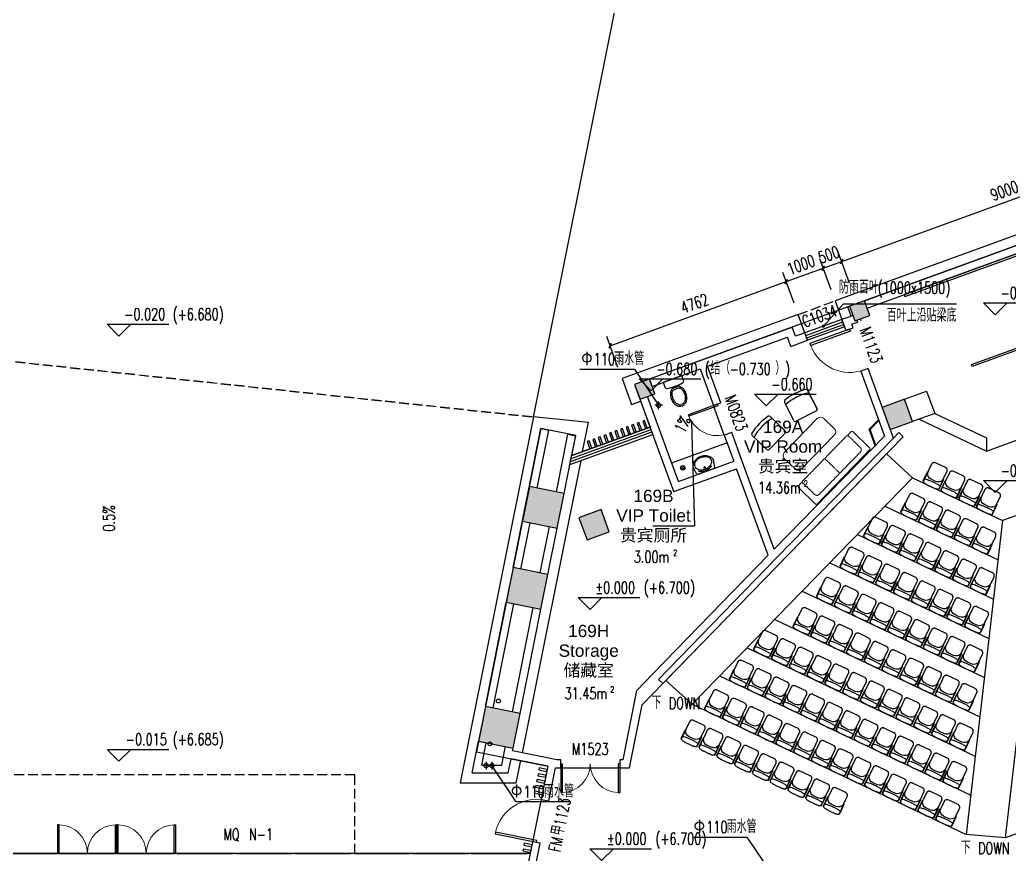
# Model space of a CAD drawing. Header units: inches. Extents: x -97096 to 280004, y -37912 to 97116.
# Drawn here: x -2479 to 22658, y 49184 to 70390 of the extents above; entities that cross this region are included whole.
import ezdxf
from ezdxf import colors
from ezdxf.entities.mleader import LeaderData, LeaderLine
from ezdxf.enums import TextEntityAlignment as Align
from ezdxf.math import Vec2, Vec3

# ---------------------------------------------------------------- set-up
doc = ezdxf.new("R2010")
doc.units = ezdxf.units.IN
doc.header["$LTSCALE"] = 1000
doc.header["$MEASUREMENT"] = 0
doc.linetypes.add('DASH', pattern=[0.35, 0.25, -0.1])
for name, color, linetype in [('A-DETL-NOTE', 1, 'Continuous'), ('an-furniture', 253, 'Continuous'), ('COLUMN', 2, 'Continuous'), ('CURTWALL', 4, 'Continuous'), ('DIM_ELEV', 3, 'Continuous'), ('DIM_LEAD', 3, 'Continuous'), ('DIM_SYMB', 3, 'Continuous'), ('DOOR_FIRE', 4, 'Continuous'), ('DOOR_FIRE_TEXT', 7, 'Continuous'), ('PIPE', 3, 'Continuous'), ('PUB_DIM', 3, 'Continuous'), ('PUB_HATCH', 253, 'Continuous'), ('PUB_TEXT', 7, 'Continuous'), ('RAIL', 163, 'Continuous'), ('S-XP-LG', 32, 'Continuous'), ('SEE', 5, 'Continuous'), ('SLAB', 60, 'Continuous'), ('SPACE', 7, 'Continuous'), ('STAIR', 3, 'Continuous'), ('SURFACE', 6, 'Continuous'), ('SURFACE-INT', 62, 'Continuous'), ('WALL', 2, 'Continuous'), ('WINDOW', 4, 'Continuous'), ('WINDOW_TEXT', 7, 'Continuous')]:
    doc.layers.add(name, color=color, linetype=linetype)
doc.layers.add('an-wc', color=253, linetype='Continuous', lineweight=25)
doc.styles.add('510p-01$0$Arial_2', font='arial.ttf', dxfattribs={"height": 6.392964})
doc.styles.add('510p-01$0$Standard', font='gbenor.shx', dxfattribs={"bigfont": 'gbcbig.shx'})
doc.styles.add('_TCH_DIM', font='SIMPLEX', dxfattribs={"bigfont": 'GBCBIG'})
doc.styles.add('_TCH_DIM_T3', font='SIMPLEX', dxfattribs={"width": 0.705882, "bigfont": 'GBCBIG'})
doc.styles.add('_TCH_SPACE', font='SIMPLEX', dxfattribs={"bigfont": 'GBCBIG'})
doc.styles.add('_TCH_WINDOW', font='SIMPLEX', dxfattribs={"bigfont": 'GBCBIG'})
doc.dimstyles.new('_TCH_ARCH&&100', dxfattribs={"dimtxt": 297.5, "dimasz": 100, "dimexe": 250, "dimexo": 300, "dimgap": 126.25, "dimtad": 1, "dimdec": 0, "dimzin": 0, "dimdsep": 46, "dimtxsty": '_TCH_DIM_T3', "dimblk": 'ARCHTICK', "dimcen": 0.09, "dimclrt": 7, "dimazin": 2, "dimtfac": 1, "dimtdec": 0, "dimtix": 1, "dimtmove": 2, "dimatfit": 3, "dimfxl": 1, "dimtolj": 1, "dimtzin": 0, "dimarcsym": 0})

# ---------------------------------------------------------------- blocks, each defined once
blk = doc.blocks.new('CP1 Coffeetable 1780_2D')
at = {"layer": 'an-furniture', "color": 0, "linetype": 'Continuous', "lineweight": 0}
for p, q in [((-761, 376, 311), (759, 376, 311)), ((-891, -244, 311), (-891, 246, 311)), ((889, 246, 311), (889, -244, 311)), ((759, -374, 311), (-761, -374, 311))]:
    blk.add_line(p, q, dxfattribs=at)
for centre, start, end in [((-761, 246, 311), 90, 180), ((759, 246, 311), 0, 90), ((-761, -244, 311), 180, 270), ((759, -244, 311), 270, 0)]:
    blk.add_arc(centre, 130, start, end, dxfattribs=at)
blk = doc.blocks.new('801 3 Settee_2D')
at = {"layer": 'an-furniture', "color": 0, "linetype": 'Continuous', "lineweight": 0}
for p, q in [((-1240, 378, 290), (-1240, -377, 290)), ((-910, 413, 290), (-1205, 413, 290)), ((910, 413, 290), (-910, 413, 290)), ((910, 413, 290), (1205, 413, 290)), ((1240, 378, 290), (1240, -377, 290)), ((-1020, 208, 290), (-1020, 208, 290)), ((-960, 246, 290), (-960, 246, 290)), ((960, 246, 290), (960, 246, 290)), ((1020, 208, 290), (1020, 208, 290)), ((-1205, -412, 290), (-1075, -412, 290)), ((-1075, -412, 290), (-1050, -412, 290)), ((-1040, -402, 290), (-1040, -358, 290)), ((1040, -402, 290), (1040, -358, 290)), ((1075, -412, 290), (1050, -412, 290)), ((1205, -412, 290), (1075, -412, 290))]:
    blk.add_line(p, q, dxfattribs=at)
for centre, radius, start, end in [((-1205, 378, 290), 35, 90, 180), ((1205, 378, 290), 35, 0, 90), ((-30, 218, 290), 30, 0, 90), ((30, 218, 290), 30, 90, 180), ((-1205, -377, 290), 35, 180, 270), ((-1050, -402, 290), 10, 270, 0), ((-1010, -392, 290), 30, 180, 270), ((-30, -392, 290), 30, 270, 0), ((30, -392, 290), 30, 180, 270), ((1010, -392, 290), 30, 270, 0), ((1050, -402, 290), 10, 180, 270), ((1205, -377, 290), 35, 270, 0)]:
    blk.add_arc(centre, radius, start, end, dxfattribs=at)
for points, knots in [([(-940, 248, 290), (-941, 248, 290), (-943, 248, 290), (-949, 247, 290), (-956, 246, 290), (-963, 245, 290), (-971, 243, 290), (-979, 240, 290), (-987, 236, 290), (-996, 231, 290), (-1004, 225, 290), (-1011, 218, 290), (-1018, 211, 290), (-1024, 203, 290), (-1029, 194, 290), (-1033, 184, 290), (-1037, 174, 290), (-1039, 163, 290), (-1040, 153, 290), (-1040, 149, 290), (-1040, 148, 290)], [0, 0, 0, 0, 0.071429, 0.142857, 0.190476, 0.238095, 0.285714, 0.333333, 0.380952, 0.428571, 0.47619, 0.52381, 0.571429, 0.619048, 0.666667, 0.714286, 0.785714, 0.857143, 0.928571, 1, 1, 1, 1]), ([(-1040, -358, 290), (-1040, -344, 290), (-1040, -295, 290), (-1040, -247, 290), (-1040, -212, 290), (-1040, -179, 290), (-1040, -103, 290), (-1040, -26, 290), (-1040, 17, 290), (-1040, 61, 290), (-1040, 104, 290), (-1040, 148, 290)], [-50.588873, -50.588873, -50.588873, -50.588873, -46.280029, -35.984535, -35.984535, -35.984535, -26.140745, -13.015693, -13.015693, -13.015693, 0, 0, 0, 0]), ([(-30, 248, 290), (-73, 248, 290), (-160, 248, 290), (-290, 248, 290), (-463, 248, 290), (-637, 248, 290), (-810, 248, 290), (-897, 248, 290), (-940, 248, 290)], [0, 0, 0, 0, 13.000004, 26.000008, 39.000012, 65.00002, 78.000024, 91.000028, 91.000028, 91.000028, 91.000028]), ([(0, -392, 290), (0, -375, 290), (0, -341, 290), (0, -281, 290), (0, -238, 290), (0, -212, 290), (0, -179, 290), (0, -103, 290), (0, -26, 290), (0, 17, 290), (0, 46, 290), (0, 94, 290), (0, 160, 290), (0, 199, 290), (0, 218, 290)], [0, 0, 0, 0, 5.147745, 10.29549, 18.017108, 18.017108, 18.017108, 27.860914, 40.985988, 40.985988, 40.985988, 49.564381, 55.283309, 61.002238, 61.002238, 61.002238, 61.002238]), ([(0, -392, 290), (0, -375, 290), (0, -341, 290), (0, -281, 290), (0, -238, 290), (0, -212, 290), (0, -179, 290), (0, -103, 290), (0, -26, 290), (0, 17, 290), (0, 46, 290), (0, 94, 290), (0, 160, 290), (0, 199, 290), (0, 218, 290)], [0, 0, 0, 0, 5.147745, 10.29549, 18.017108, 18.017108, 18.017108, 27.860914, 40.985988, 40.985988, 40.985988, 49.564381, 55.283309, 61.002238, 61.002238, 61.002238, 61.002238]), ([(30, 248, 290), (73, 248, 290), (160, 248, 290), (290, 248, 290), (463, 248, 290), (637, 248, 290), (810, 248, 290), (897, 248, 290), (940, 248, 290)], [0, 0, 0, 0, 13.000004, 26.000008, 39.000012, 65.00002, 78.000024, 91.000028, 91.000028, 91.000028, 91.000028]), ([(1040, 148, 290), (1040, 151, 290), (1040, 159, 290), (1038, 168, 290), (1036, 174, 290), (1036, 177, 290), (1035, 179, 290), (1035, 179, 290), (1035, 180, 290), (1035, 180, 290), (1034, 181, 290), (1033, 183, 290), (1032, 187, 290), (1031, 189, 290), (1030, 191, 290), (1030, 192, 290), (1030, 192, 290), (1029, 193, 290), (1028, 195, 290), (1026, 199, 290), (1023, 204, 290), (1018, 210, 290), (1013, 216, 290), (1008, 221, 290), (1001, 227, 290), (993, 233, 290), (985, 237, 290), (978, 240, 290), (971, 243, 290), (964, 245, 290), (957, 246, 290), (949, 247, 290), (944, 248, 290), (940, 248, 290)], [-10.940089, -10.940089, -10.940089, -10.940089, -10.158654, -9.377219, -8.986501, -8.791143, -8.742303, -8.693463, -8.644624, -8.620204, -8.595784, -8.400425, -8.205067, -7.814349, -7.798069, -7.781789, -7.74923, -7.68411, -7.553871, -7.293392, -6.772436, -6.251479, -5.730523, -5.209566, -4.688609, -3.907175, -3.12574, -2.735022, -2.344305, -1.56287, -1.172152, -0.781435, 0, 0, 0, 0]), ([(1040, -353, 290), (1040, -341, 290), (1040, -294, 290), (1040, -247, 290), (1040, -212, 290), (1040, -179, 290), (1040, -103, 290), (1040, -26, 290), (1040, 17, 290), (1040, 61, 290), (1040, 104, 290), (1040, 148, 290)], [-50.085463, -50.085463, -50.085463, -50.085463, -46.280029, -35.984535, -35.984535, -35.984535, -26.140745, -13.015693, -13.015693, -13.015693, 0, 0, 0, 0]), ([(-1040, -358, 290), (-1040, -358, 290), (-1040, -358, 290), (-1040, -357, 290), (-1040, -356, 290), (-1040, -355, 290), (-1040, -355, 290), (-1040, -354, 290), (-1040, -354, 290), (-1040, -353, 290), (-1040, -353, 290), (-1040, -353, 290), (-1040, -353, 290), (-1040, -353, 290), (-1040, -353, 290)], [3.481574, 3.481574, 3.481574, 3.481574, 5.778662, 10.372836, 14.967011, 19.561186, 19.561186, 19.561186, 25.384364, 27.325424, 32.178073, 33.148603, 35.089662, 35.986852, 35.986852, 35.986852, 35.986852]), ([(1040, -358, 290), (1040, -358, 290), (1040, -357, 290), (1040, -356, 290), (1040, -356, 290), (1040, -355, 290), (1040, -355, 290), (1040, -355, 290), (1040, -354, 290), (1040, -354, 290), (1040, -353, 290), (1040, -353, 290)], [3.481574, 3.481574, 3.481574, 3.481574, 8.075749, 10.372836, 14.967011, 19.561186, 19.561186, 19.561186, 22.334128, 27.880013, 29.895328, 29.895328, 29.895328, 29.895328]), ([(1040, -353, 290), (1040, -353, 290), (1040, -353, 290), (1040, -353, 290), (1040, -353, 290)], [29.895328, 29.895328, 29.895328, 29.895328, 33.425897, 35.986852, 35.986852, 35.986852, 35.986852])]:
    blk.add_open_spline(points, degree=3, knots=knots, dxfattribs=at)
for points in [[(-30, -422, 290), (-77, -422, 290), (-170, -422, 290), (-310, -422, 290), (-450, -422, 290), (-590, -422, 290), (-730, -422, 290), (-870, -422, 290), (-963, -422, 290), (-1010, -422, 290)], [(30, -422, 290), (77, -422, 290), (170, -422, 290), (310, -422, 290), (450, -422, 290), (590, -422, 290), (730, -422, 290), (870, -422, 290), (963, -422, 290), (1010, -422, 290)], [(1040, -358, 290), (1040, -357, 290), (1040, -355, 290), (1040, -353, 290)]]:
    blk.add_open_spline(points, degree=3, dxfattribs=at)
blk = doc.blocks.new('A$C1951455E')
at = {"layer": 'an-furniture'}
for p, q in [((-51, 413), (-711, 413)), ((-710, 413), (-51, 413)), ((0, 362), (0, -362)), ((-51, -413), (-710, -413))]:
    blk.add_line(p, q, dxfattribs=at)
for centre, radius, start, end in [((929, 0), 1729, 167.5214, 192.4786), ((-710, 363), 50, 90, 167.5214), ((929, 0), 1602, 165.0678, 194.9322), ((-51, 362), 50.8, 0, 90), ((-710, -363), 50, 192.4786, 270), ((-51, -362), 50.8, 270, 0)]:
    blk.add_arc(centre, radius, start, end, dxfattribs=at)
blk = doc.blocks.new('A$C037F382F')
at = {"layer": 'an-wc'}
for p, q in [((-243, 17), (-273, 173)), ((216, 0), (-216, 0)), ((-79, 49), (-79, 29)), ((-22, 49), (-11, 121)), ((22, 49), (11, 121)), ((79, 49), (79, 29)), ((243, 17), (272, 173))]:
    blk.add_line(p, q, dxfattribs=at)
for centre, major_axis, start_param, end_param in [((0, 200), (275, 0), -0.135622, 3.277215), ((-27, 221), (200, 0), 2.725595, 3.141593), ((-14, 216), (215, 0), 2.324001, 2.725595), ((-6, 210), (227, 0), 1.941234, 2.324001), ((0, 200), (242, 0), 1.570796, 1.941234), ((0, 200), (242, 0), 1.200359, 1.570796), ((5, 210), (227, 0), 0.817592, 1.200359), ((14, 216), (215, 0), 0.415998, 0.817592), ((27, 221), (200, 0), 0, 0.415998), ((-216, 20), (27.5, 0), 3.277215, 4.712389), ((-27, 221), (200, 0), 3.141593, 3.55759), ((-14, 225), (215, 0), 3.55759, 3.959185), ((142, 248), (397, 0), 3.737677, 3.75941), ((-6, 218), (258, 0), 3.959185, 4.341951), ((-6, 232), (227, 0), 3.959185, 4.341951), ((0, 228), (273, 0), 4.341951, 4.419347), ((0, 242), (242, 0), 4.341951, 4.629594), ((0, -197), (348, 0), 1.631074, 1.799403), ((0, 275), (348, 0), 4.483782, 4.712389), ((0, 49), (22, 0), 3.141593, 6.283185), ((0, 121), (11, 0), -0.000069, 3.141524), ((0, 275), (348, 0), -1.570796, -1.342189), ((0, 242), (242, 0), -1.488001, -1.200359), ((0, -197), (348, 0), 1.342189, 1.510519), ((0, 228), (273, 0), -1.277754, -1.200359), ((5, 232), (227, 0), -1.200359, -0.817592), ((5, 218), (258, 0), -1.200359, -0.817592), ((14, 225), (215, 0), -0.817592, -0.415998), ((-142, 248), (397, 0), -0.617817, -0.596084), ((27, 221), (200, 0), -0.415998, 0), ((216, 20), (27.5, 0), 4.712389, 6.147563)]:
    blk.add_ellipse(centre, major_axis=major_axis, ratio=0.727273, start_param=start_param, end_param=end_param, dxfattribs=at)
blk = doc.blocks.new('A$C53857049')
at = {"layer": 'an-wc'}
for p, q in [((218, 79), (-218, -79)), ((282, -33), (246, 66)), ((-231, -107), (-195, -206)), ((169, -186), (-12, -252)), ((168, -226), (17, -281)), ((48, -210), (38, -214)), ((38, -214), (44, -232)), ((41, -192), (48, -210)), ((48, -210), (98, -192)), ((98, -192), (92, -174)), ((109, -188), (98, -192)), ((115, -206), (109, -188))]:
    blk.add_line(p, q, dxfattribs=at)
for points in [[(168, -226, -0.073654), (203, -236, -0.085065), (262, -292, -0.074422), (308, -376, -0.074422), (327, -470, -0.085065), (318, -551, -0.106268), (282, -616, -0.128381), (237, -647, -0.131396)], [(248, -686, 0.128381), (310, -643, 0.106268), (354, -563, 0.085065), (365, -469, 0.074422), (343, -363, 0.074422), (292, -268, 0.093985), (227, -213, 0.073872), (169, -186, 0.130921)], [(-12, -252, 0.073872), (-39, -310, 0.093985), (-54, -394, 0.074422), (-32, -500, 0.074422), (19, -595, 0.085065), (88, -659, 0.106268), (173, -693, 0.128381), (248, -686, 0.130921)], [(17, -281, 0.073654), (-4, -312, 0.085065), (-14, -392, 0.074422), (5, -486, 0.074422), (51, -570, 0.085065), (110, -626, 0.106268), (179, -653, 0.128381), (234, -648, 0.131396)]]:
    blk.add_lwpolyline(points, format="xyb", dxfattribs=at)
for centre, radius, start, end in [((226, 59), 21.6, 19.9857, 109.9857), ((-211, -100), 21.6, 109.9857, 199.9857), ((-144, -188), 54, 199.9857, 282.0538), ((-447, 1228), 1502, 282.0538, 288.9556), ((-447, 1228), 1502, 288.9556, 291.0158), ((-447, 1228), 1502, 291.0158, 297.9176), ((231, -51), 54, 297.9176, 19.9857)]:
    blk.add_arc(centre, radius, start, end, dxfattribs=at)
blk = doc.blocks.new('510p-01$0$_Dot')
at = {"color": 0, "linetype": 'ByBlock', "lineweight": -2}
blk.add_line((-0.5, 0), (-1, 0), dxfattribs=at)
at = {"color": 0, "linetype": 'ByBlock', "const_width": 0.5}
blk.add_lwpolyline([(-0.25, 0, 1), (0.25, 0, 1)], format="xyb", close=True, dxfattribs=at)
blk = doc.blocks.new('510p-01$0$material tag')
blk = doc.blocks.new('M_Seating-Auditorium - 457 x 610mm - Blue-5494468-Documents - Level 1')
at = {"layer": 'an-furniture'}
for p, q in [((-68, 65), (-55, 65)), ((-68, -190), (-68, 65)), ((-55, 64), (-55, -215)), ((97, 101), (197, 101)), ((197, 101), (224, 101)), ((377, 65), (389, 65)), ((377, -215), (377, 64)), ((389, 65), (389, -190)), ((-52, -190), (-68, -190)), ((-55, -419), (-55, -222)), ((275, -25), (46, -25)), ((224, -70), (97, -70)), ((389, -190), (373, -190)), ((377, -222), (377, -419)), ((300, -495), (21, -495))]:
    blk.add_line(p, q, dxfattribs=at)
for centre, major_axis, ratio, start_param, end_param in [((46, -1), (-102, 0), 0.236052, 0, 1.570796), ((97, -222), (152, 0), 0.996195, 1.570796, 2.931845), ((224, -222), (152, 0), 0.996195, 0.215398, 1.570796), ((275, -1), (-102, 0), 0.236052, 1.570796, 3.141593)]:
    blk.add_ellipse(centre, major_axis=major_axis, ratio=ratio, start_param=start_param, end_param=end_param, dxfattribs=at)
for points, knots in [([(-55, 65), (-55, 67), (-54, 71), (-46, 78), (-28, 87), (0, 93), (28, 97), (50, 99), (73, 101), (89, 101), (97, 101)], [-1, -1, -1, -1, -0.9, -0.8, -0.6, -0.4, -0.3, -0.2, -0.1, 0, 0, 0, 0]), ([(21, -495), (17, -495), (10, -494), (2, -492), (-4, -490), (-10, -488), (-16, -485), (-21, -482), (-29, -476), (-39, -466), (-47, -454), (-51, -444), (-54, -433), (-55, -425), (-55, -419)], [-1, -1, -1, -1, -0.892857, -0.839286, -0.785714, -0.732143, -0.678571, -0.625, -0.571429, -0.428571, -0.285714, -0.214286, -0.142857, 0, 0, 0, 0]), ([(377, -419), (377, -423), (376, -429), (374, -438), (372, -444), (370, -450), (367, -455), (364, -461), (358, -469), (348, -479), (336, -486), (326, -491), (315, -494), (306, -495), (300, -495)], [-1, -1, -1, -1, -0.892857, -0.839286, -0.785714, -0.732143, -0.678571, -0.625, -0.571429, -0.428571, -0.285714, -0.214286, -0.142857, 0, 0, 0, 0])]:
    blk.add_open_spline(points, degree=3, knots=knots, dxfattribs=at)
for points in [[(224, 101), (232, 101), (248, 100), (271, 99), (294, 97), (314, 94), (332, 90), (348, 86), (361, 81), (370, 76), (375, 70), (377, 67), (377, 65)], [(-55, -222), (-55, -217), (-55, -206), (-53, -195), (-52, -190)], [(373, -190), (374, -195), (376, -206), (377, -217), (377, -222)]]:
    blk.add_open_spline(points, degree=3, dxfattribs=at)
blk = doc.blocks.new('PIPE-110')
for p, q in [((86987.5, -205523.5), (87187.5, -205523.5)), ((87087.5, -205623.5), (87087.5, -205423.5))]:
    blk.add_line(p, q)
blk.add_circle((87087.5, -205523.5), 55)
blk = doc.blocks.new('PIPE-12F')
at = {"layer": 'DIM_SYMB'}
for points in [[(53689, -184202), (55072, -184202), (55687, -185121)], [(53452, -195197), (52069, -195197), (51454, -194277)], [(56547, -196094), (57930, -196094), (58545, -197013)]]:
    blk.add_lwpolyline(points, dxfattribs=at)
for points in [[(55687, -185121, 1), (55687, -185121, 1)], [(51454, -194277, 1), (51454, -194277, 1)]]:
    blk.add_lwpolyline(points, format="xyb", close=True, dxfattribs=at)
at = {"layer": 'PUB_TEXT'}
for p, q in [((53864, -183764), (53864, -184097)), ((52080, -194759), (52080, -195092)), ((56722, -195656), (56722, -195989))]:
    blk.add_line(p, q, dxfattribs=at)
for centre in [(53864, -183922), (52080, -194917), (56722, -195814)]:
    blk.add_circle(centre, 105, dxfattribs=at)
at = {"layer": 'PIPE', "xscale": -1}
blk.add_blockref('PIPE-110', (142775, 20402), dxfattribs=at)
at = {"layer": 'PIPE', "rotation": 179.999999999999}
for p in [(138391, -399801), (138541, -399801)]:
    blk.add_blockref('PIPE-110', p, dxfattribs=at)
at = {"layer": 'PUB_TEXT', "style": '_TCH_DIM'}
for p in [(54559, -184097), (52775, -195092), (57417, -195989)]:
    blk.add_text('雨水管', height=337.6, dxfattribs=at).set_placement(p)
at = {"layer": 'PUB_TEXT', "style": '_TCH_DIM', "width": 0.705882}
for p in [(54039, -184097), (52255, -195092), (56897, -195989)]:
    blk.add_text('110', height=297.5, dxfattribs=at).set_placement(p)
blk = doc.blocks.new('_ArchTick')
at = {"color": 0, "linetype": 'ByBlock', "const_width": 0.4}
blk.add_lwpolyline([(-0.5, -0.5), (0.5, 0.5)], dxfattribs=at)
blk = doc.blocks.new('*D255')
at = {"layer": 'Defpoints', "color": 0, "transparency": 16777216}
for p in [(26859, 67326), (27162, 66493), (18704, 63415)]:
    blk.add_point(p, dxfattribs=at)
at = {"layer": 'PUB_DIM', "color": 0, "lineweight": -2, "transparency": 16777216}
for p, q in [((27059, 66775), (26773, 67560)), ((18402, 64247), (26859, 67326)), ((18602, 63697), (18316, 64482))]:
    blk.add_line(p, q, dxfattribs=at)
at = {"layer": 'PUB_DIM', "color": 0, "lineweight": -2, "transparency": 16777216, "xscale": 100, "yscale": 100, "zscale": 100}
for p, rotation in [((26859, 67326), 20.00000001049208), ((18402, 64247), 200.0000000104921)]:
    blk.add_blockref('_ArchTick', p, dxfattribs=dict(at, rotation=rotation))
at = {"layer": 'PUB_DIM', "color": 7, "transparency": 16777216, "insert": (22536, 66045), "char_height": 297.5, "attachment_point": 5, "rotation": 20, "style": '_TCH_DIM_T3'}
blk.add_mtext('\\A1;9000', dxfattribs=at)
blk = doc.blocks.new('*D256')
at = {"layer": 'Defpoints', "color": 0, "transparency": 16777216}
for p in [(18402, 64247), (18704, 63415), (18235, 63244)]:
    blk.add_point(p, dxfattribs=at)
at = {"layer": 'PUB_DIM', "color": 0, "lineweight": -2, "transparency": 16777216}
for p, q in [((18602, 63697), (18316, 64482)), ((18132, 63526), (17847, 64311)), ((17932, 64077), (18402, 64247)), ((18402, 64247), (18496, 64282)), ((17932, 64077), (17838, 64042))]:
    blk.add_line(p, q, dxfattribs=at)
at = {"layer": 'PUB_DIM', "color": 0, "lineweight": -2, "transparency": 16777216, "xscale": 100, "yscale": 100, "zscale": 100}
for p, rotation in [((17932, 64077), 20.00000001049194), ((18402, 64247), 200.0000000104919)]:
    blk.add_blockref('_ArchTick', p, dxfattribs=dict(at, rotation=rotation))
at = {"layer": 'PUB_DIM', "color": 7, "transparency": 16777216, "insert": (18073, 64420), "char_height": 297.5, "attachment_point": 5, "rotation": 20, "style": '_TCH_DIM_T3'}
blk.add_mtext('\\A1;500', dxfattribs=at)
blk = doc.blocks.new('*D257')
at = {"layer": 'Defpoints', "color": 0, "transparency": 16777216}
for p in [(17932, 64077), (18235, 63244), (17295, 62902)]:
    blk.add_point(p, dxfattribs=at)
at = {"layer": 'PUB_DIM', "color": 0, "lineweight": -2, "transparency": 16777216}
for p, q in [((18132, 63526), (17847, 64311)), ((17193, 63184), (16907, 63969)), ((16992, 63735), (17932, 64077))]:
    blk.add_line(p, q, dxfattribs=at)
at = {"layer": 'PUB_DIM', "color": 0, "lineweight": -2, "transparency": 16777216, "xscale": 100, "yscale": 100, "zscale": 100}
for p, rotation in [((17932, 64077), 20.00000001049245), ((16992, 63735), 200.0000000104924)]:
    blk.add_blockref('_ArchTick', p, dxfattribs=dict(at, rotation=rotation))
at = {"layer": 'PUB_DIM', "color": 7, "transparency": 16777216, "insert": (17368, 64164), "char_height": 297.5, "attachment_point": 5, "rotation": 20, "style": '_TCH_DIM_T3'}
blk.add_mtext('\\A1;1000', dxfattribs=at)
blk = doc.blocks.new('*D258')
at = {"layer": 'Defpoints', "color": 0, "transparency": 16777216}
for p in [(16992, 63735), (17295, 62902), (12821, 61274)]:
    blk.add_point(p, dxfattribs=at)
at = {"layer": 'PUB_DIM', "color": 0, "lineweight": -2, "transparency": 16777216}
for p, q in [((17193, 63184), (16907, 63969)), ((12518, 62106), (16992, 63735)), ((12718, 61556), (12433, 62341))]:
    blk.add_line(p, q, dxfattribs=at)
at = {"layer": 'PUB_DIM', "color": 0, "lineweight": -2, "transparency": 16777216, "xscale": 100, "yscale": 100, "zscale": 100}
for p, rotation in [((16992, 63735), 20.00000001049207), ((12518, 62106), 200.0000000104921)]:
    blk.add_blockref('_ArchTick', p, dxfattribs=dict(at, rotation=rotation))
at = {"layer": 'PUB_DIM', "color": 7, "transparency": 16777216, "insert": (14661, 63179), "char_height": 297.5, "attachment_point": 5, "rotation": 20, "style": '_TCH_DIM_T3'}
blk.add_mtext('\\A1;4762', dxfattribs=at)
blk = doc.blocks.new('_FZH')
blk.add_lwpolyline([(-0.5, -0.5), (0.5, -0.5), (0.5, 0.5), (-0.5, 0.5)], close=True)
at = {"layer": 'PUB_HATCH'}
blk.add_solid([(-0.5, -0.5), (0.5, -0.5), (-0.5, 0.5), (0.5, 0.5)], dxfattribs=at)
blk = doc.blocks.new('$DorLib2D$00000002')
for p, q in [((-0.5, 0), (-0.5, 0.4875)), ((-0.475, 0.4875), (-0.5, 0.4875)), ((-0.475, 0), (-0.475, 0.4875)), ((0.475, 0), (0.475, 0.4875)), ((0.475, 0.4875), (0.5, 0.4875)), ((0.5, 0), (0.5, 0.4875)), ((-0.5, 0), (-0.475, 0)), ((0.5, 0), (0.475, 0))]:
    blk.add_line(p, q)
at = {"lineweight": 13}
for centre, start, end in [((-0.4875, 0), 0, 88.53072), ((0.4875, 0), 91.46928, 180)]:
    blk.add_arc(centre, 0.4875, start, end, dxfattribs=at)
blk = doc.blocks.new('$DorLib2D$00000001')
for p, q in [((0.45, 0.975), (0.5, 0.975)), ((0.45, 0), (0.45, 0.975)), ((0.5, 0), (0.5, 0.975)), ((0.5, 0), (0.45, 0))]:
    blk.add_line(p, q)
at = {"lineweight": 13}
blk.add_arc((0.475, 0), 0.975, 91.4693, 180, dxfattribs=at)
blk = doc.blocks.new('$TCHSYS$WIN2D')
for p, q in [((-0.5, 0.5), (0.5, 0.5)), ((-0.5, 0.5), (-0.5, -0.5)), ((0.5, 0.5), (0.5, -0.5)), ((0.5, 0.167), (-0.5, 0.167)), ((0.5, -0.167), (-0.5, -0.167)), ((-0.5, -0.5), (0.5, -0.5))]:
    blk.add_line(p, q)

msp = doc.modelspace()

# ---------------------------------------------------------------- hatches: boundary and pattern name
at = {"layer": 'PIPE'}
h = msp.add_hatch(dxfattribs=at)
h.set_pattern_fill('ANSI31', color=256, scale=25)
h.set_pattern_definition([(45, (20910.5, 517890), (-28.0633004, 28.0633004), [])])
edge = h.paths.add_edge_path()
edge.add_arc((14364, 59004), 55, 0, 360)

# ---------------------------------------------------------------- linework, layer by layer
at = {"layer": 'an-furniture'}
for points in [[(19989.4, 63404.2), (20006.5, 63357.2), (25644.7, 65409.3), (25627.6, 65456.3), (20929.1, 63746.2)], [(21717.6, 61582.2), (21700.5, 61629.2), (25459.3, 62997), (25476.4, 62950)]]:
    msp.add_lwpolyline(points, close=True, dxfattribs=at)
at = {"layer": 'an-wc'}
msp.add_line((15491.1, 59638.6), (14081.4, 59125.9), dxfattribs=at)
at = {"layer": 'CURTWALL'}
for p, q in [((11497.3, 59085.9), (13604.1, 59852.7)), ((11512.6, 59162.5), (13581.3, 59915.4)), ((11527.9, 59239), (13558.5, 59978)), ((11543.3, 59315.5), (13535.6, 60040.7)), ((-2958, 49200), (-1544.3, 49200)), ((-1464.3, 49200), (-50.7, 49200)), ((29.3, 49200), (1443, 49200)), ((1523, 49200), (2936.6, 49200)), ((3016.6, 49200), (4430.3, 49200)), ((4510.3, 49200), (5924, 49200)), ((6004, 49200), (7417.6, 49200)), ((7497.6, 49200), (8911.3, 49200)), ((8991.3, 49200), (10405, 49200))]:
    msp.add_line(p, q, dxfattribs=at)
at = {"layer": 'DIM_ELEV'}
for p, q in [((22304, 62895.4), (22004, 63195.4)), ((22004, 63195.4), (23569, 63195.4)), ((22304, 62895.4), (22604, 63195.4)), ((39, 62352.3), (-261, 62652.3)), ((-261, 62652.3), (1304, 62652.3)), ((39, 62352.3), (339, 62652.3)), ((13558, 60962.5), (13258, 61262.5)), ((13258, 61262.5), (14823, 61262.5)), ((13558, 60962.5), (13858, 61262.5)), ((16484.1, 60575), (16184.1, 60875)), ((16184.1, 60875), (17749.1, 60875)), ((16484.1, 60575), (16784.1, 60875)), ((22304, 58377.3), (22004, 58677.3)), ((22004, 58677.3), (23569, 58677.3)), ((22304, 58377.3), (22604, 58677.3)), ((12009.6, 55406.1), (11709.6, 55706.1)), ((11709.6, 55706.1), (13274.6, 55706.1)), ((12009.6, 55406.1), (12309.6, 55706.1)), ((39, 51549.4), (-261, 51849.4)), ((-261, 51849.4), (1304, 51849.4)), ((39, 51549.4), (339, 51849.4)), ((12301.1, 49022.8), (12001.1, 49322.8)), ((12001.1, 49322.8), (13566.1, 49322.8)), ((12301.1, 49022.8), (12601.1, 49322.8))]:
    msp.add_line(p, q, dxfattribs=at)
at = {"layer": 'DIM_LEAD'}
for p, q in [((17936.2, 62603.7), (18448.6, 63170.9)), ((18448.6, 63170.9), (21319.5, 63170.9))]:
    msp.add_line(p, q, dxfattribs=at)
at = {"layer": 'DIM_LEAD', "const_width": 40}
msp.add_lwpolyline([(17922.8, 62588.8, 1), (17949.6, 62618.5, 1)], format="xyb", close=True, dxfattribs=at)
at = {"layer": 'DIM_SYMB'}
for points in [[(37.9, 55148.6, 0, 0, 0), (37.9, 59998.6, 80, 0, 0), (37.9, 60298.6, 0, 0, 0)], [(14776.1, 60391.2, 0, 0, 0), (14498.8, 59824.7, 80, 0, 0), (14366.9, 59555.3, 0, 0, 0)], [(14268.7, 53298.6, 0, 0, 0), (19659.3, 58837.2, 80, 0, 0), (19868.6, 59052.2, 0, 0, 0)], [(22064.4, 49642.7, 0, 0, 0), (22980.2, 57554.2, 80, 0, 0), (23014.7, 57852.2, 0, 0, 0)]]:
    msp.add_lwpolyline(points, format="xyseb", dxfattribs=at)
at = {"layer": 'PIPE'}
msp.add_circle((14364, 59004), 55, dxfattribs=at)
at = {"layer": 'RAIL'}
msp.add_line((14637.4, 80650), (10566.4, 60295.1), dxfattribs=at)
at = {"layer": 'S-XP-LG'}
for centre in [(9681.7, 53077.3), (9464.1, 51988.9)]:
    msp.add_circle(centre, 50, dxfattribs=at)
at = {"layer": 'SEE', "linetype": 'DASH'}
msp.add_line((17295.3, 62902.4), (18234.9, 63244.5), dxfattribs=at)
msp.add_lwpolyline([(-35338.6, 60250), (-36348.6, 65300), (10567.9, 60302.5)], dxfattribs=at)
at = {"layer": 'SLAB'}
msp.add_lwpolyline([(16750, 24000), (16750, 30000), (48700, 30000), (48700, 43500), (33200, 43500), (33200, 51185.6), (41902.8, 54353.2), (36362.2, 69576.1), (13141.2, 61124.4), (13535.6, 60040.7), (11543.3, 59315.5), (11644.9, 59823.5), (10762.3, 60000), (9119.9, 51787.7), (10933.9, 51424.8), (10489, 49200), (-12200, 49200)], dxfattribs=at)
at = {"layer": 'STAIR'}
for p, q in [((20764.3, 60387.3), (22080, 59761.7)), ((22080, 59761.7), (22080, 59429.5)), ((27962.1, 59653, 0), (22489.2, 57661, 0)), ((13936.6, 53602.5, 0), (19536.5, 59356.2, 0)), ((20200.7, 58748.3, 0), (19536.5, 59356.2, 0)), ((14600.9, 52994.7, 0), (20200.7, 58748.3, 0)), ((20200.7, 58748.3, 0), (22489.2, 57661, 0)), ((19500.7, 58029.1, 0), (22373.8, 56664.1, 0)), ((22562.8, 49600, 0), (23540.2, 58043.5, 0)), ((22489.2, 57661, 0), (21566, 49685.5, 0)), ((18800.8, 57309.9, 0), (22258.4, 55667.1, 0)), ((18100.8, 56590.7, 0), (22143, 54670.2, 0)), ((17400.8, 55871.5, 0), (22027.6, 53673.2, 0)), ((16700.8, 55152.3, 0), (21912.2, 52676.3, 0)), ((16000.8, 54433.1, 0), (21796.8, 51679.4, 0)), ((14600.9, 52994.7, 0), (13936.6, 53602.5, 0)), ((15300.8, 53713.9, 0), (21681.4, 50682.4, 0)), ((33087.3, 53430.6, 0), (22562.8, 49600, 0)), ((14600.9, 52994.7, 0), (21566, 49685.5, 0)), ((22562.8, 49600, 0), (21566, 49685.5, 0))]:
    msp.add_line(p, q, dxfattribs=at)
at = {"layer": 'STAIR', "linetype": 'DASH'}
msp.add_lwpolyline([(-36348.6, 65292.5), (10566.4, 60295.1)], dxfattribs=at)
at = {"layer": 'STAIR'}
msp.add_lwpolyline([(20368.6, 60243.2), (22080, 59429.5), (27138.1, 61270.5), (27926, 62993.9)], dxfattribs=at)
at = {"layer": 'SURFACE'}
for points in [[(32286.2, 67613.7), (37032.9, 69341.4), (36793.5, 69999.1), (18235, 63244.4), (18406, 62774.7)], [(17466.3, 62432.6), (17295.3, 62902.4), (12820.8, 61273.8), (13060.8, 60614.5), (13295.7, 60700)], [(11818.2, 59415.6), (11965.8, 60153.6), (10567.9, 60302.5), (8707.4, 50999.9), (10135.1, 51000), (10247.5, 51562.1)]]:
    msp.add_lwpolyline(points, dxfattribs=at)
for points in [[(13110.9, 60102.5), (13063.9, 60085.4), (13132.3, 59897.4), (13179.3, 59914.5)], [(13251.9, 60153.8), (13204.9, 60136.7), (13273.3, 59948.7), (13320.3, 59965.9)], [(13392.8, 60205.1), (13345.8, 60188), (13414.2, 60000.1), (13461.2, 60017.2)], [(12406.1, 59846), (12359.2, 59828.9), (12427.6, 59640.9), (12474.5, 59658)], [(12547.1, 59897.3), (12500.1, 59880.2), (12568.5, 59692.2), (12615.5, 59709.3)], [(12688.1, 59948.6), (12641.1, 59931.5), (12709.5, 59743.5), (12756.5, 59760.6)], [(12829, 59999.9), (12782, 59982.8), (12850.4, 59794.8), (12897.4, 59811.9)], [(12970, 60051.2), (12923, 60034.1), (12991.4, 59846.1), (13038.4, 59863.2)], [(11983.3, 59692.1), (11936.3, 59675), (12004.7, 59487), (12051.7, 59504.1)], [(12124.2, 59743.4), (12077.3, 59726.3), (12145.7, 59538.3), (12192.6, 59555.4)], [(12265.2, 59794.7), (12218.2, 59777.6), (12286.6, 59589.6), (12333.6, 59606.7)], [(10720.1, 51375.6), (10710.3, 51326.6), (10906.1, 51287.4), (10916.2, 51336.4)], [(10661.3, 51081.4), (10651.5, 51032.4), (10847.3, 50993.2), (10857.4, 51042.2)], [(10690.7, 51228.5), (10680.9, 51179.5), (10876.7, 51140.3), (10886.8, 51189.3)], [(10602.5, 50787.2), (10592.7, 50738.2), (10788.4, 50699.1), (10798.6, 50748)], [(10631.9, 50934.3), (10622.1, 50885.3), (10817.9, 50846.2), (10828, 50895.1)], [(10308.3, 49316.4), (10298.5, 49267.3), (10494.3, 49228.2), (10504.4, 49277.2)], [(10337.7, 49463.5), (10327.9, 49414.4), (10523.7, 49375.3), (10533.9, 49424.2)]]:
    msp.add_lwpolyline(points, close=True, dxfattribs=at)
at = {"layer": 'SURFACE', "linetype": 'DASH'}
msp.add_lwpolyline([(6030, 49200), (6030, 51200), (-6050, 51200), (-6050, 49200)], dxfattribs=at)
at = {"layer": 'SURFACE-INT'}
for points in [[(19995.3, 60745.8), (20559.1, 60951.1), (20764.3, 60387.3), (20200.5, 60182.1)], [(19253.7, 59568.6), (19101.9, 59985.7), (19334.4, 60223.9)], [(19272.5, 59575.5), (19125, 59980.8), (19348.7, 60209.9)], [(19717.2, 59757.1), (19856.3, 59899.9), (19963.7, 59795.4), (13858, 53521.7)], [(11772.3, 59186), (10286.8, 51758.2)]]:
    msp.add_lwpolyline(points, dxfattribs=at)
at = {"layer": 'WALL'}
for p, q in [((18977.8, 63248.8), (27623, 66395.4)), ((19046.2, 63060.9), (27597.5, 66173.2)), ((18640.5, 62860), (18555, 63094.9)), ((18649, 63129.1), (18649, 63129.1)), ((18499.5, 62808.7), (18687.5, 62877.1)), ((18691.7, 63011.7), (18691.7, 63011.7)), ((18734.5, 62894.2), (18734.5, 62894.2)), ((18499.5, 62808.7), (18406, 62774.7)), ((18406, 62774.7), (18474.4, 62586.7)), ((18662.4, 62655.1), (18802.9, 62706.3)), ((18696.6, 62561), (18662.4, 62655.1)), ((18785.7, 62753.4), (18802.9, 62706.3)), ((18896.8, 62740.5), (18879.7, 62787.6)), ((14832.6, 61740.1), (17145.2, 62581.8)), ((17230.7, 62346.9), (17145.2, 62581.8)), ((17466.3, 62432.7), (17230.7, 62346.9)), ((17534.7, 62244.7), (17466.3, 62432.7)), ((18474.4, 62586.7), (18508.7, 62492.6)), ((18508.7, 62492.6), (18696.6, 62561)), ((14995, 61586.4), (17025.6, 62325.5)), ((17111.1, 62090.5), (17025.6, 62325.5)), ((17111.1, 62090.5), (17534.7, 62244.7)), ((13517.1, 61261.3), (14832.6, 61740.1)), ((15334.3, 60654.1), (14995, 61586.4)), ((13585.5, 61073.3), (14807, 61517.9)), ((14807, 61517.9), (15146.3, 60585.7)), ((19072.9, 61527.3), (18884.9, 61458.9)), ((18884.9, 61458.9), (19486.2, 59806.8)), ((19717.2, 59757.1), (19072.9, 61527.3)), ((13535.6, 60040.7), (13277.9, 60748.7)), ((13723.6, 60109.1), (13465.9, 60817.1)), ((15146.3, 60585.7), (15334.3, 60654.1)), ((14252.6, 58655.7), (13723.6, 60109.1)), ((10379.9, 58087.9), (10762.3, 60000)), ((10664.3, 58489.9), (10958.4, 59960.8)), ((10762.3, 60000), (10958.4, 59960.8)), ((11335.2, 59295.1), (11447.3, 59855.4)), ((11447.3, 59855.4), (11643.4, 59816.1)), ((14133, 58399.4), (13535.6, 60040.7)), ((15607.9, 59902.3), (15419.9, 59833.9)), ((15419.9, 59833.9), (15662.1, 59168.7)), ((15850, 59237.1), (15607.9, 59902.3)), ((11531.3, 59255.9), (11643.4, 59816.1)), ((16686.3, 56939.4), (19486.2, 59806.8)), ((16749.4, 56717.7), (19717.2, 59757.1)), ((11154.6, 58391.8), (11335.2, 59295.1)), ((11350.7, 58352.6), (11531.3, 59255.9)), ((14252.6, 58655.7), (15662.1, 59168.7)), ((16686.3, 56939.4), (15850, 59237.1)), ((14133, 58399.4), (15730.5, 58980.8)), ((16531.4, 56780.2), (15730.5, 58980.8)), ((10056.3, 56469.9), (10379.9, 58087.9)), ((10252.4, 56430.7), (10487.8, 57607.4)), ((10742.7, 56332.6), (10978.1, 57509.3)), ((10938.8, 56293.4), (11174.2, 57470.1)), ((13606.9, 53765.3), (16531.4, 56780.2)), ((13750.5, 53626), (16752.3, 56720.7)), ((9350.3, 52939.8), (9879.8, 55587.4)), ((9546.4, 52900.6), (10075.9, 55548.2)), ((10036.7, 52802.5), (10566.2, 55450.1)), ((10232.8, 52763.3), (10762.3, 55410.9)), ((13200.3, 53346), (13606.9, 53765.3)), ((13858.2, 53521.6), (13750.5, 53626)), ((12847.5, 51582), (13200.3, 53346)), ((13330.5, 52977.6), (13858.2, 53521.6)), ((13011.4, 51382), (13330.5, 52977.6)), ((9012.3, 51250), (9173.8, 52057.3)), ((9256.3, 51450), (9369.9, 52018.1)), ((9766.2, 51450), (9845.5, 51846.5)), ((9845.5, 51846.5), (9860.2, 51920)), ((10041.6, 51807.3), (10056.3, 51880.8)), ((11168, 51582), (10041.6, 51807.3)), ((9930.2, 51250), (10002.4, 51611.2)), ((10933.9, 51424.8), (10002.4, 51611.2)), ((11263.8, 51582), (11168, 51582)), ((11263.8, 51382), (11263.8, 51582)), ((12847.5, 51582), (12763.8, 51582)), ((12763.8, 51582), (12763.8, 51382)), ((9256.3, 51450), (9766.2, 51450)), ((10933.9, 51424.8), (10764.7, 50578.7)), ((10960.8, 50539.5), (11129.3, 51382)), ((11129.3, 51382), (11263.8, 51382)), ((12763.8, 51382), (13011.4, 51382)), ((9012.3, 51250), (9930.2, 51250)), ((10764.7, 50578.7), (10960.8, 50539.5)), ((10549, 49500.1), (10209, 47800)), ((10452.9, 48000), (10745.1, 49460.9)), ((10745.1, 49460.9), (10549, 49500.1))]:
    msp.add_line(p, q, dxfattribs=at)
at = {"layer": 'WINDOW'}
for p, q in [((15419.9, 59833.9, 0), (15146.3, 60585.7, 0)), ((11263.8, 51382), (12763.8, 51382))]:
    msp.add_line(p, q, dxfattribs=at)

# ---------------------------------------------------------------- block references
for p, xscale, yscale, zscale, rotation in [((17500.2, 60318.4, 0), 0.8, 0.8, 0.8, 296.970814429559), ((16760.5, 59675.2, 0), 0.7999999999999999, 0.7999999999999999, 0.7999999999999999, 315.7957659877617)]:
    msp.add_blockref('A$C1951455E', p, dxfattribs=dict(xscale=xscale, yscale=yscale, zscale=zscale, rotation=rotation))
at = {"layer": 'A-DETL-NOTE'}
ref = msp.add_blockref('510p-01$0$material tag', (-163465.8, -15786.5), dxfattribs=dict(at, xscale=3.125, yscale=3.125, zscale=3.125))
ref.add_attrib('ROOM_TAG', '169A', dxfattribs={"layer": '0', "height": 312.5, "style": '510p-01$0$Arial_2'}).set_placement((16913.8, 60045.7), align=Align.MIDDLE_CENTER)
ref.add_attrib('NAME_ENG', 'VIP Room', dxfattribs={"layer": '0', "height": 312.5, "style": '510p-01$0$Arial_2'}).set_placement((16913.8, 59545.7), align=Align.MIDDLE_CENTER)
ref.add_attrib('NAME_CN', '贵宾室', dxfattribs={"layer": '0', "height": 312.5, "style": '510p-01$0$Arial_2'}).set_placement((16913.8, 59045.7), align=Align.MIDDLE_CENTER)
ref = msp.add_blockref('510p-01$0$material tag', (-166759.4, -17541.1), dxfattribs=dict(at, xscale=3.125, yscale=3.125, zscale=3.125))
ref.add_attrib('ROOM_TAG', '169B', dxfattribs={"layer": '0', "height": 312.5, "style": '510p-01$0$Arial_2'}).set_placement((13620.3, 58291.1), align=Align.MIDDLE_CENTER)
ref.add_attrib('NAME_ENG', 'VIP Toilet', dxfattribs={"layer": '0', "height": 312.5, "style": '510p-01$0$Arial_2'}).set_placement((13620.3, 57791.1), align=Align.MIDDLE_CENTER)
ref.add_attrib('NAME_CN', '贵宾厕所', dxfattribs={"layer": '0', "height": 312.5, "style": '510p-01$0$Arial_2'}).set_placement((13620.3, 57291.1), align=Align.MIDDLE_CENTER)
ref = msp.add_blockref('510p-01$0$material tag', (-168405.4, -20974.6), dxfattribs=dict(at, xscale=3.125, yscale=3.125, zscale=3.125))
ref.add_attrib('ROOM_TAG', '169H', dxfattribs={"layer": '0', "height": 312.5, "style": '510p-01$0$Arial_2'}).set_placement((11974.2, 54857.6), align=Align.MIDDLE_CENTER)
ref.add_attrib('NAME_ENG', 'Storage', dxfattribs={"layer": '0', "height": 312.5, "style": '510p-01$0$Arial_2'}).set_placement((11974.2, 54357.6), align=Align.MIDDLE_CENTER)
ref.add_attrib('NAME_CN', '储藏室', dxfattribs={"layer": '0', "height": 312.5, "style": '510p-01$0$Arial_2'}).set_placement((11974.2, 53857.6), align=Align.MIDDLE_CENTER)
at = {"layer": 'an-furniture', "xscale": 0.8, "yscale": 0.8, "zscale": 0.8, "rotation": 225.7806429480921}
for name, p in [('CP1 Coffeetable 1780_2D', (17579.4, 59617.2, -248.8)), ('801 3 Settee_2D', (18210.3, 59005, -232))]:
    msp.add_blockref(name, p, dxfattribs=at)
at = {"layer": 'an-furniture', "xscale": -1, "rotation": 154.7384143909673}
for p in [(20555.9, 58690.9, 0), (21007.5, 58476.3, 0), (21459.1, 58261.8, 0), (19988.9, 57908.5, 0), (21910.8, 58047.2, 0), (20440.5, 57694, 0), (20892.1, 57479.4, 0), (19043.1, 57306.1, 0), (19494.7, 57091.5, 0), (21343.7, 57264.8, 0), (19946.3, 56877, 0), (21795.3, 57050.3, 0), (20397.9, 56662.4, 0), (18445.3, 56538.4, 0), (20849.6, 56447.8, 0), (18896.9, 56323.8, 0), (19348.5, 56109.2, 0), (21301.2, 56233.3, 0), (19800.1, 55894.7, 0), (21752.8, 56018.7, 0), (17847.5, 55770.7, 0), (20251.7, 55680.1, 0), (18299.2, 55556.2, 0), (18750.8, 55341.6, 0), (20703.4, 55465.5, 0), (19202.4, 55127, 0), (21155, 55251, 0), (17249.7, 55003, 0), (19654, 54912.5, 0), (21606.6, 55036.4, 0), (17701.4, 54788.4, 0), (18153, 54573.8, 0), (20105.6, 54697.9, 0), (16250.5, 54425.9, 0), (18604.6, 54359.3, 0), (20557.3, 54483.3, 0), (16702.1, 54211.4, 0), (19056.2, 54144.7, 0), (21008.9, 54268.8, 0), (17153.8, 53996.8, 0), (19507.8, 53930.1, 0), (21460.5, 54054.2, 0), (15634.5, 53666.7, 0), (17605.4, 53782.2, 0), (18057, 53567.7, 0), (19959.5, 53715.6, 0), (16086.1, 53452.1, 0), (18508.6, 53353.1, 0), (20411.1, 53501, 0), (16537.8, 53237.6, 0), (18960.3, 53138.5, 0), (20862.7, 53286.4, 0), (21314.3, 53071.9, 0), (15004.7, 52914.1, 0), (16989.4, 53023, 0), (19411.9, 52924, 0), (15456.3, 52699.6, 0), (17441, 52808.4, 0), (17892.6, 52593.9, 0), (19863.5, 52709.4, 0), (15907.9, 52485, 0), (18344.2, 52379.3, 0), (20315.1, 52494.8, 0), (14407.4, 52147, 0), (16359.6, 52270.4, 0), (18795.9, 52164.7, 0), (20766.7, 52280.3, 0), (21218.4, 52065.7, 0), (14859, 51932.4, 0), (16811.2, 52055.9, 0), (17262.8, 51841.3, 0), (19247.5, 51950.2, 0), (15310.6, 51717.8, 0), (17714.4, 51626.7, 0), (19699.1, 51735.6, 0), (15762.2, 51503.3, 0), (18166, 51412.2, 0), (20150.7, 51521, 0), (20602.3, 51306.4, 0), (16213.9, 51288.7, 0), (16665.5, 51074.1, 0), (18617.7, 51197.6, 0), (21054, 51091.9, 0), (17117.1, 50859.6, 0), (19069.3, 50983, 0), (17568.7, 50645, 0), (19520.9, 50768.5, 0), (19972.5, 50553.9, 0), (18020.3, 50430.4, 0), (20424.1, 50339.3, 0), (20875.8, 50124.8, 0)]:
    msp.add_blockref('M_Seating-Auditorium - 457 x 610mm - Blue-5494468-Documents - Level 1', p, dxfattribs=at)
at = {"layer": 'an-wc'}
msp.add_blockref('A$C53857049', (14102.3, 61261.4), dxfattribs=at)
at = {"layer": 'an-wc', "rotation": 20.00000000000001}
msp.add_blockref('A$C037F382F', (14957.1, 58912.3), dxfattribs=at)
at = {"layer": 'COLUMN'}
for p, xscale, yscale, zscale, rotation in [((18858.3, 62992.6), 399.9999999999959, 399.9999999999959, 399.9999999999959, 289.9999999999998), ((13397.5, 61005), 399.9999999999959, 399.9999999999959, 399.9999999999959, 289.9999999999998), ((19816, 60361.4), 599.9999999999882, 599.9999999999882, 599.9999999999882, 290.0000000000004), ((10821.2, 57999.6), 900.0000000000058, 900.0000000000058, 900.0000000000058, 168.6900675259802), ((12110.5, 57556.8), 599.9999999999882, 599.9999999999882, 599.9999999999882, 290.0000000000004), ((10409.3, 55940.4), 900.0000000000058, 900.0000000000058, 900.0000000000058, 168.6900675259802), ((9703.3, 52410.3), 900.0000000000058, 900.0000000000058, 900.0000000000058, 168.6900675259802)]:
    msp.add_blockref('_FZH', p, dxfattribs=dict(at, xscale=xscale, yscale=yscale, zscale=zscale, rotation=rotation))
at = {"layer": 'DOOR_FIRE', "xscale": -1100, "yscale": 1100, "zscale": 200, "rotation": 78.69007047343347}
msp.add_blockref('$DorLib2D$00000001', (10754.9, 50019.8), dxfattribs=at)
at = {"layer": 'PIPE'}
msp.add_blockref('PIPE-12F', (-41936.4, 245713.5), dxfattribs=at)
at = {"layer": 'WINDOW'}
ref = msp.add_blockref('$TCHSYS$WIN2D', (17970.4, 62509.7), dxfattribs=dict(at, xscale=-1000, yscale=-200, zscale=-1000, rotation=20.00000000000002))
ref.add_attrib('A', 'C1034', (17460.7, 62565), dxfattribs={"layer": 'WINDOW_TEXT', "height": 297.5, "rotation": 20, "style": '_TCH_WINDOW', "width": 0.705882})
ref = msp.add_blockref('$DorLib2D$00000001', (18790.8, 62010), dxfattribs=dict(at, xscale=1100, yscale=1100, zscale=1100, rotation=110))
ref.add_attrib('A', 'M1123', (18849.5, 62510.2), dxfattribs={"layer": 'WINDOW_TEXT', "height": 297.5, "rotation": 290, "style": '_TCH_WINDOW', "width": 0.705882})
ref = msp.add_blockref('$DorLib2D$00000001', (15377.1, 60244), dxfattribs=dict(at, xscale=800, yscale=800, zscale=800, rotation=110.0000000000002))
ref.add_attrib('A', 'M0823', (15422.3, 60781.9), dxfattribs={"layer": 'WINDOW_TEXT', "height": 297.5, "rotation": 290, "style": '_TCH_WINDOW', "width": 0.705882})
ref = msp.add_blockref('$DorLib2D$00000002', (12013.8, 51482), dxfattribs=dict(at, xscale=1500, yscale=-1500, zscale=1500))
ref.add_attrib('A', 'M1523', (11543.8, 51708.2), dxfattribs={"layer": 'WINDOW_TEXT', "height": 297.5, "style": '_TCH_WINDOW', "width": 0.705882})
at = {"layer": 'WINDOW', "xscale": -1500, "yscale": 1500, "zscale": -1500}
for p in [(-762.3, 49203.4), (732.3, 49203.4)]:
    msp.add_blockref('$DorLib2D$00000002', p, dxfattribs=at)

# ---------------------------------------------------------------- texts
at = {"layer": 'DOOR_FIRE_TEXT', "style": '_TCH_WINDOW', "width": 0.705882}
for s, p in [('1123', (11380.2, 49877.1)), ('FM', (11249.7, 49224.3))]:
    msp.add_text(s, height=297.5, rotation=78.69007, dxfattribs=at).set_placement(p)
at = {"layer": 'DOOR_FIRE_TEXT', "style": '_TCH_WINDOW'}
msp.add_text('甲', height=337.6, rotation=78.69007, dxfattribs=at).set_placement((11332, 49636.1))
at = {"layer": 'PUB_TEXT', "style": '_TCH_DIM'}
for s, height, p in [('防雨百叶', 337.59, (18331.5, 63431.7)), ('百叶上沿贴梁底', 337.59, (19546.4, 62715.9)), ('结（', 337.59, (15063, 61367.5)), ('）', 337.6, (16714.5, 61367.5)), ('下', 337.6, (13572.6, 52873.3)), ('下', 337.6, (21429.4, 49188.4))]:
    msp.add_text(s, height=height, dxfattribs=at).set_placement(p)
at = {"layer": 'PUB_TEXT', "style": '_TCH_DIM', "width": 0.705882}
for s, p in [('(1000x1500)', (19314.5, 63431.7)), ('-0.660', (22439, 63300.4)), ('(+6.680)', (1404, 62757.3)), ('-0.020', (174, 62757.3)), ('-0.680', (13693, 61367.5)), ('(', (14923, 61367.5)), ('-0.730', (15554.5, 61367.5)), (')', (16960.2, 61367.5)), ('-0.660', (16619.1, 60980)), ('-0.960', (22439, 58782.3)), ('%%P0.000', (12144.6, 55811.1)), ('(+6.700)', (13374.6, 55811.1)), ('DOWN', (14008.4, 52873.3)), ('(+6.685)', (1404, 51954.4)), ('-0.015', (214, 51954.4)), ('(+6.700)', (13666.1, 49427.8)), ('%%P0.000', (12436.1, 49427.8)), ('DOWN', (21865.2, 49188.4))]:
    msp.add_text(s, height=297.5, dxfattribs=at).set_placement(p)
for s, rotation, p in [('1%', 63.9218, (14402.5, 59866.7)), ('0.5%', 90, (-67.1, 57383.6))]:
    msp.add_text(s, height=297.5, rotation=rotation, dxfattribs=at).set_placement(p)
at = {"layer": 'SPACE', "style": '_TCH_SPACE', "width": 0.705882}
for s, height, p in [('14.36m', 297.5, (16279.5, 58353.9)), ('2', 148.8, (17439.5, 58528.9)), ('3.00m', 297.5, (13119.7, 56594.8)), ('2', 148.8, (14119.7, 56769.8)), ('31.45m', 297.5, (11361.8, 53122)), ('2', 148.8, (12521.8, 53297))]:
    msp.add_text(s, height=height, dxfattribs=at).set_placement(p)
at = {"layer": 'WINDOW_TEXT', "style": '_TCH_WINDOW', "width": 0.705882}
for s, p in [('MQ', (2692.7, 49537.7)), ('N-1', (3342.7, 49537.7))]:
    msp.add_text(s, height=297.5, dxfattribs=at).set_placement(p)

# ---------------------------------------------------------------- dimensions: what is measured, and where the dimension line sits
at = {"layer": 'PUB_DIM'}
for p1, p2, picture, middle in [((18704.4, 63415.3), (27161.7, 66493.5), '*D255', (22536.1, 66044.9)), ((18235, 63244.4), (18704.4, 63415.3), '*D256', (18072.8, 64420.4)), ((17295.3, 62902.4), (18235, 63244.4), '*D257', (17368.2, 64163.9)), ((12820.9, 61273.8), (17295.3, 62902.4), '*D258', (14661.2, 63178.7))]:
    dim = msp.add_aligned_dim(p1=p1, p2=p2, distance=885.5, dimstyle='_TCH_ARCH&&100', dxfattribs=at)
    dim.commit()
    dim.dimension.update_dxf_attribs({"geometry": picture, "text_midpoint": middle})

# ---------------------------------------------------------------- leaders
at = {"layer": 'A-DETL-NOTE'}
ml = msp.add_multileader_mtext('Standard', dxfattribs=at)
ml.set_content('', color=256, style='510p-01$0$Standard')
ml.set_leader_properties()
ml.set_arrow_properties(name='510p-01$0$_Dot')
ml.build(insert=Vec2(0, 0))
ml.multileader.update_dxf_attribs({"text_right_attachment_type": 6, "dogleg_length": 0.36, "arrow_head_size": 36, "scale": 200})
ctx = ml.context
ctx.base_point, ctx.scale, ctx.char_height, ctx.arrow_head_size, ctx.landing_gap_size, ctx.plane_origin, ctx.plane_x_axis, ctx.plane_y_axis = Vec3(13620.3, 57524.6), 200, 36, 36, 18, Vec3(16221.2, 59089.5), Vec3(-1, 0), Vec3(0, -1)
ctx.right_attachment = 6
notes = []
notes.append((ctx, [(0, (1, 1, 0), (14666.2, 57524.6), (-1, 0), 1045.9, [(0, [(14585.6, 60184.3)], 0, [])])]))
ctx.mtext.insert, ctx.mtext.flow_direction = Vec3(13602.3, 57542.6), 5
for ctx, leaders in notes:
    for number, flags, end, landing, length, lines in leaders:
        leader = LeaderData()
        leader.index, (leader.has_last_leader_line, leader.has_dogleg_vector, leader.attachment_direction) = number, flags
        leader.last_leader_point, leader.dogleg_vector, leader.dogleg_length = Vec3(end), Vec3(landing), length
        for number, points, colour, breaks in lines:
            line = LeaderLine()
            line.index, line.vertices, line.color, line.breaks = number, Vec3.list(points), colors.encode_raw_color(colour), breaks
            leader.lines.append(line)
        ctx.leaders.append(leader)

doc.saveas('drawing.dxf')
